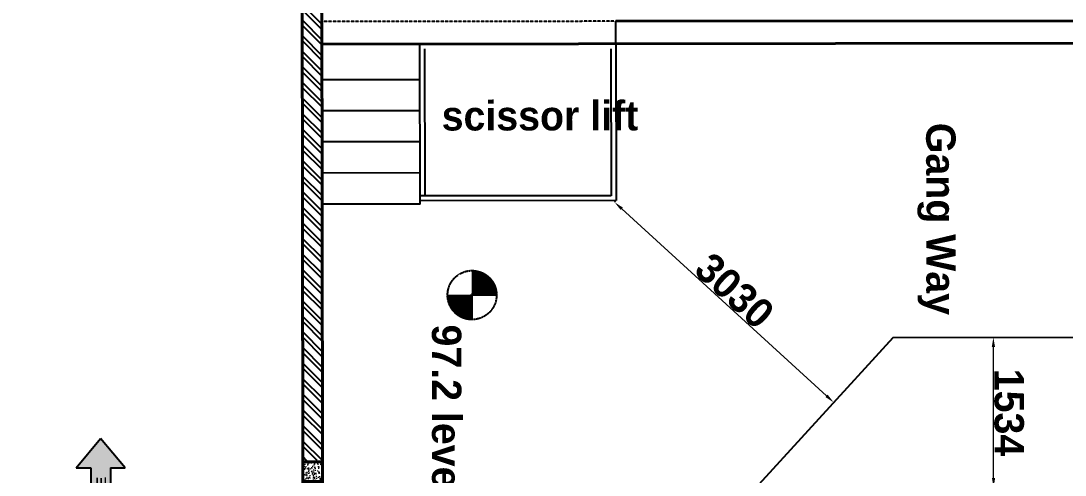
# Model space of a CAD drawing. Header units: feet. Extents: x -99009 to 3252343, y -11094690 to 9035152.
# Drawn here: x 2510470 to 2521130, y -1968440 to -1963804 of the extents above; entities that cross this region are included whole.
import ezdxf

# ---------------------------------------------------------------- set-up
doc = ezdxf.new("R2010")
doc.units = ezdxf.units.FT
doc.header["$PDSIZE"] = -1
doc.linetypes.add('CENTER', pattern=[2, 1.25, -0.25, 0.25, -0.25])
doc.linetypes.add('HIDDEN', pattern=[0.375, 0.25, -0.125])
for name, color, linetype in [('1', 1, 'Continuous'), ('JOB', 4, 'Continuous'), ('K-LINE', 7, 'Continuous')]:
    doc.layers.add(name, color=color, linetype=linetype)
doc.layers.add('HATCH WALL', color=7, linetype='Continuous', true_color=0x7d7d7d)
for name, color, linetype, lineweight in [('Line', 7, 'Continuous', 13), ('RCC', 3, 'Continuous', 40), ('ROAD', 134, 'Continuous', 0), ('WALL', 10, 'Continuous', 40)]:
    doc.layers.add(name, color=color, linetype=linetype, lineweight=lineweight)
doc.styles.get("Standard").update_dxf_attribs({"font": 'GOTHICB.TTF'})
doc.dimstyles.new('LGB VVP', dxfattribs={"dimtxt": 3, "dimasz": 3, "dimexe": 1, "dimexo": 1, "dimgap": 1, "dimtad": 1, "dimtoh": 1, "dimdec": 4, "dimzin": 12, "dimdsep": 46, "dimtxsty": 'Standard', "dimcen": 0, "dimclrd": 2, "dimclre": 1, "dimclrt": 3, "dimadec": 0, "dimazin": 3, "dimtfac": 1, "dimtdec": 4, "dimtofl": 0, "dimtmove": 0, "dimatfit": 3, "dimfxl": 1, "dimtolj": 1, "dimtzin": 0, "dimlwd": 13, "dimlwe": 13, "dimarcsym": 0})
pattern_1 = [(45, (-189091.04, -251272.94), (-79.549513, 79.549513), []), (45, (-189038.01, -251272.94), (-79.549513, 79.549513), [])]

# ---------------------------------------------------------------- blocks, each defined once
blk = doc.blocks.new('RCC COLUMN')
at = {"layer": 'ROAD'}
h = blk.add_hatch(dxfattribs=at)
h.set_pattern_fill('AR-CONC', color=252, scale=10)
h.set_pattern_definition([(50, (-23146.816, 205572.735), (71.726018, -6.275213), [7.5, -82.5]), (355, (-23146.82, 205572.735), (-13.875133, 75.219213), [6, -66]), (100.451444, (-23140.84, 205572.21), (57.850885, 68.944), [6.37402, -70.11421]), (46.1842, (-23146.82, 205592.735), (106.724133, -16.551928), [11.25, -123.75]), (96.635635, (-23137.92, 205591.36), (93.466195, 97.41186), [9.561034, -105.171376]), (351.184164, (-23146.82, 205592.73), (93.466195, 97.41186), [9, -99]), (21, (-23136.816, 205587.735), (59.690705, -40.261889), [7.5, -82.5]), (326, (-23136.82, 205587.735), (24.331533, 72.515005), [6, -66]), (71.451445, (-23131.84, 205584.38), (84.022238, 32.253115), [6.37402, -70.11421]), (37.5, (-23146.816, 205572.735), (1.2159855, 33.2893854), [0, -65.2, 0, -67, 0, -66.25]), (7.5, (-23146.816, 205572.735), (26.306954, 39.441171), [0, -38.2, 0, -63.7, 0, -25.25]), (327.5, (-23169.116, 205572.735), (53.3822436, -2.2554872), [0, -25, 0, -78, 0, -103.5]), (317.5, (-23179.116, 205572.735), (58.318617, 10.010498), [0, -32.5, 0, -51.8, 0, -73.5])])
h.paths.add_polyline_path([(-100, -115), (100, -115), (100, 85), (-100, 85)])
at = {"layer": 'RCC'}
blk.add_lwpolyline([(-100, -115), (100, -115), (100, 85), (-100, 85)], close=True, dxfattribs=at)
blk = doc.blocks.new('WALL FOR INNER GRID')
at = {"layer": 'HATCH WALL'}
h = blk.add_hatch(dxfattribs=at)
h.set_pattern_fill('ANSI32', color=256, scale=300, style=0)
h.set_pattern_definition(pattern_1)
h.paths.add_polyline_path([(31987, -23106), (32452, -23106), (32452, -23306), (31987, -23306)])
h = blk.add_hatch(dxfattribs=at)
h.set_pattern_fill('ANSI32', color=256, scale=300, style=0)
h.set_pattern_definition(pattern_1)
h.paths.add_polyline_path([(32652, -23306), (37572, -23306), (37572, -23106), (32652, -23106)])
h = blk.add_hatch(dxfattribs=at)
h.set_pattern_fill('ANSI32', color=256, scale=300, style=0)
h.set_pattern_definition([(45, (-183306.04, -251272.94), (-79.549513, 79.549513), []), (45, (-183253.01, -251272.94), (-79.549513, 79.549513), [])])
h.paths.add_polyline_path([(37772, -23106), (38237, -23106), (38237, -23306), (37772, -23306)])
at = {"layer": 'WALL'}
for points in [[(31987, -23106), (32437, -23106), (32437, -23306), (31987, -23306)], [(31987, -23106), (32437, -23106), (32437, -23306), (31987, -23306)], [(38237, -23306), (37787, -23306), (37787, -23106), (38237, -23106)], [(38237, -23306), (37787, -23306), (37787, -23106), (38237, -23106)]]:
    blk.add_lwpolyline(points, dxfattribs=at)
blk.add_lwpolyline([(32637, -23306), (37587, -23306), (37587, -23106), (32637, -23106)], close=True, dxfattribs=at)
at = {"xscale": -1, "rotation": 180}
blk.add_blockref('RCC COLUMN', (32537, -23221), dxfattribs=at)
at = {"rotation": 180}
blk.add_blockref('RCC COLUMN', (37687, -23221), dxfattribs=at)
blk = doc.blocks.new('RM TO STORE')
at = {"true_color": 0x9898cc, "transparency": 33554684}
h = blk.add_hatch(color=253, dxfattribs=at)
h.dxf.hatch_style = 1
h.paths.add_polyline_path([(1741195, -46226), (1741195, -46376), (1741495, -46126), (1741195, -45876), (1741195, -46026), (1740094, -46026), (1740094, -46226)])
h.paths.add_polyline_path([(1740136, -46236), (1741046, -46236), (1741046, -46017), (1740136, -46017)], flags=25)
at = {"transparency": 33554684}
for p, q in [((1741195, -45876), (1741495, -46126)), ((1741195, -45876), (1741195, -46026)), ((1741195, -46026), (1740094, -46026)), ((1740094, -46026), (1740094, -46226)), ((1741195, -46376), (1741495, -46126)), ((1741195, -46226), (1740094, -46226)), ((1741195, -46226), (1741195, -46376))]:
    blk.add_line(p, q, dxfattribs=at)
at = {"transparency": 33554684, "insert": (1740173, -46183), "char_height": 100, "attachment_point": 7}
blk.add_mtext_dynamic_manual_height_columns('RM TO STORE', width=4624.12, gutter_width=1, heights=[0], dxfattribs=at)
blk = doc.blocks.new('*D2632')
at = {"layer": 'Defpoints', "color": 0}
for p in [(2520397, -1967034), (2520398, -1967034), (2520399, -1968568)]:
    blk.add_point(p, dxfattribs=at)
at = {"layer": 'K-LINE', "color": 1, "lineweight": 13}
for p, q in [((2520398, -1967034), (2520399, -1967034)), ((2520400, -1968568), (2520401, -1968568))]:
    blk.add_line(p, q, dxfattribs=at)
at = {"layer": 'K-LINE', "color": 2, "lineweight": 13}
blk.add_line((2520400, -1968468), (2520398, -1967134), dxfattribs=at)
at = {"layer": 'K-LINE', "color": 2}
for points in [[(2520415, -1967134), (2520381, -1967134), (2520398, -1967034)], [(2520383, -1968468), (2520416, -1968468), (2520400, -1968568)]]:
    blk.add_solid(points, dxfattribs=at)
at = {"layer": 'K-LINE', "color": 3, "insert": (2520557, -1967801), "char_height": 300, "attachment_point": 5, "rotation": 270.0651}
blk.add_mtext('\\A1;1534', dxfattribs=at)
blk = doc.blocks.new('*D2639')
at = {"layer": 'Defpoints', "color": 0}
for p in [(2516546, -1965638), (2519373, -1967035), (2518768, -1967698)]:
    blk.add_point(p, dxfattribs=at)
at = {"layer": 'K-LINE', "color": 1, "lineweight": 13}
for p, q in [((2516545, -1965639), (2516530, -1965655)), ((2519373, -1967036), (2518767, -1967699))]:
    blk.add_line(p, q, dxfattribs=at)
at = {"layer": 'K-LINE', "color": 2, "lineweight": 13}
blk.add_line((2516604, -1965722), (2518694, -1967631), dxfattribs=at)
at = {"layer": 'K-LINE', "color": 2}
for points in [[(2516616, -1965710), (2516593, -1965734), (2516531, -1965655)], [(2518683, -1967643), (2518705, -1967618), (2518768, -1967698)]]:
    blk.add_solid(points, dxfattribs=at)
at = {"layer": 'K-LINE', "color": 3, "insert": (2517756, -1966559), "char_height": 300, "attachment_point": 5, "rotation": 317.5928}
blk.add_mtext('\\A1;3030', dxfattribs=at)

msp = doc.modelspace()

# ---------------------------------------------------------------- hatches: boundary and pattern name
at = {"linetype": 'CENTER'}
h = msp.add_hatch(dxfattribs=at)
h.set_pattern_fill('ANSI31', color=256, angle=270.065051714)
h.set_pattern_definition([(315.0650517141, (2817157.15412, 8201538.54366), (0.0882879375238, 0.0884886438352), [])])
h.paths.add_polyline_path([(2514826.02475, -1966602.76659, 0.4142135624), (2515076.30843, -1966852.48259), (2515076.02459, -1966602.48275)])
h.paths.add_polyline_path([(2515076.02459, -1966602.48275), (2515326.02443, -1966602.19891, 0.4142135624), (2515075.74075, -1966352.48291)])

# ---------------------------------------------------------------- linework, layer by layer
at = {"linetype": 'HIDDEN'}
msp.add_line((2516543.64183, -1963808.17961), (2513543.64376, -1963811.58571), dxfattribs=at)
for p, q in [((2516543.90297, -1964038.17946), (2516543.64183, -1963808.17961)), ((2516543.90297, -1964038.17946), (2516543.64183, -1963808.17961)), ((2516543.90297, -1964038.17946), (2516545.71955, -1965638.17843)), ((2514545.7581, -1965673.26955), (2514543.90312, -1964039.4502)), ((2514595.66404, -1965590.39243), (2514593.95985, -1964089.3934)), ((2516493.95977, -1964088.2362), (2516495.66282, -1965588.23523)), ((2516495.66282, -1965588.23523), (2514595.66404, -1965590.39243)), ((2516545.71955, -1965638.17843), (2514545.72084, -1965640.44916))]:
    msp.add_line(p, q)
at = {"linetype": 'CENTER'}
msp.add_circle((2515076.02459, -1966602.48275), 250, dxfattribs=at)
at = {"layer": '1'}
msp.add_arc((2520410.24778, -1978395.99612), 100000, 84.1346387202, 194.3871675539, dxfattribs=at)
at = {"layer": 'JOB'}
for p, q in [((2514545.7581, -1965673.26955), (2514543.90425, -1964040.4502)), ((2514544.31764, -1964404.55198), (2513544.31829, -1964405.68735)), ((2514544.31764, -1964404.55198), (2513544.31829, -1964405.68735)), ((2514544.67776, -1964721.73137), (2513544.6784, -1964722.86674)), ((2514545.03787, -1965038.91076), (2513545.03852, -1965040.04613)), ((2514545.39799, -1965356.09015), (2513545.39863, -1965357.22552)), ((2516495.66282, -1965588.23523), (2514545.66407, -1965590.4492)), ((2514545.7581, -1965673.26955), (2513545.75875, -1965674.40491)), ((2519373.31623, -1967034.96899), (2516550.32319, -1970125.75888))]:
    msp.add_line(p, q, dxfattribs=at)
at = {"layer": 'K-LINE', "color": 4, "ltscale": 300}
msp.add_line((2519373.31623, -1967034.96899), (2523956.84065, -1967029.76501), dxfattribs=at)
at = {"layer": 'WALL'}
for p, q in [((2528824.63392, -1963794.23618), (2516543.64183, -1963808.17961)), ((2528824.89505, -1964024.23603), (2513543.9049, -1964041.58556))]:
    msp.add_line(p, q, dxfattribs=at)

# ---------------------------------------------------------------- block references
at = {"transparency": 33554684, "rotation": 90.06505171407345}
msp.add_blockref('RM TO STORE', (2467135.51496, -3709611.18362), dxfattribs=at)
at = {"layer": 'WALL', "rotation": 270.0650517140735}
msp.add_blockref('WALL FOR INNER GRID', (2536611.67685, -1930690.95863), dxfattribs=at)

# ---------------------------------------------------------------- texts
at = {"layer": 'K-LINE', "insert": (2520011.6774, -1964844.25286), "char_height": 300, "width": 2495.2996665, "attachment_point": 1, "rotation": 270.065051714}
msp.add_mtext('{Gang Way}', dxfattribs=at)
at = {"layer": 'Line', "lineweight": 5, "insert": (2514765.59856, -1964622.95826), "char_height": 300, "width": 3488.4874104, "attachment_point": 1, "rotation": 0.065051714}
msp.add_mtext('{scissor lift}', dxfattribs=at)
at = {"layer": 'Line', "lineweight": 5, "insert": (2515966.17838, -1966902.05505), "char_height": 300, "attachment_point": 1, "rotation": 270.065051714}
msp.add_mtext_dynamic_manual_height_columns('\\P\\P97.2 level', width=7764, gutter_width=1, heights=[0], dxfattribs=at)

# ---------------------------------------------------------------- dimensions: what is measured, and where the dimension line sits
at = {"layer": 'K-LINE'}
for base, p1, p2, angle, picture, middle in [((2518767.7298, -1967698.00301), (2516545.71955, -1965638.17843), (2519373.31623, -1967034.96899), 317.592782728, '*D2639', (2517756.06818, -1966559.32322)), ((2520397.94147, -1967033.80566), (2520399.0896, -1968568.17416, -0.00002), (2520397.34752, -1967033.80634), 270.065051714, '*D2632', (2520557.31991, -1967800.80961))]:
    dim = msp.add_linear_dim(base=base, p1=p1, p2=p2, angle=angle, dimstyle='LGB VVP', override={"dimtxt": 300, "dimasz": 100, "dimdec": 0}, dxfattribs=at)
    dim.commit()
    dim.dimension.update_dxf_attribs({"geometry": picture, "text_midpoint": middle})

doc.saveas('drawing.dxf')
